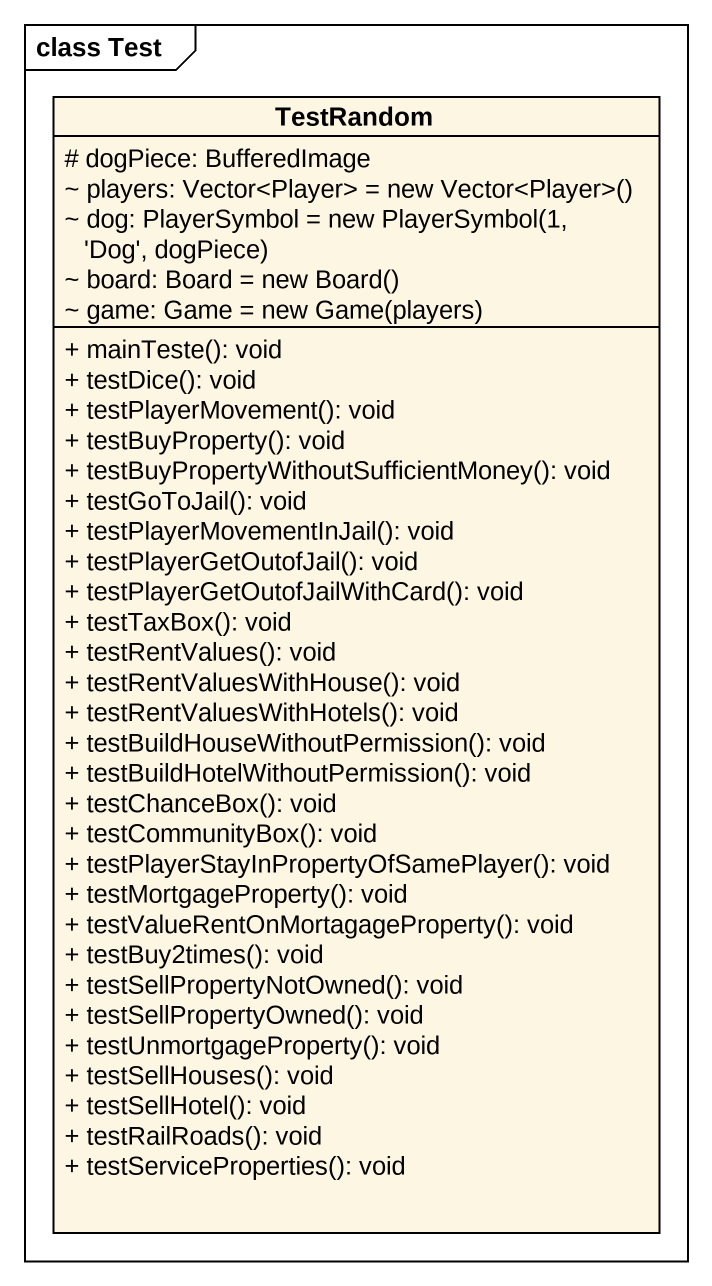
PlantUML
@startuml
mainframe class Test
hide circle
hide empty members
skinparam classAttributeIconSize 0
class TestRandom {
  # dogPiece: BufferedImage
  {field} ~ players: Vector<Player> = new Vector<Player>()
  {field} ~ dog: PlayerSymbol = new PlayerSymbol(1, 'Dog', dogPiece)
  {field} ~ board: Board = new Board()
  {field} ~ game: Game = new Game(players)
  + mainTeste(): void
  + testDice(): void
  + testPlayerMovement(): void
  + testBuyProperty(): void
  + testBuyPropertyWithoutSufficientMoney(): void
  + testGoToJail(): void
  + testPlayerMovementInJail(): void
  + testPlayerGetOutofJail(): void
  + testPlayerGetOutofJailWithCard(): void
  + testTaxBox(): void
  + testRentValues(): void
  + testRentValuesWithHouse(): void
  + testRentValuesWithHotels(): void
  + testBuildHouseWithoutPermission(): void
  + testBuildHotelWithoutPermission(): void
  + testChanceBox(): void
  + testCommunityBox(): void
  + testPlayerStayInPropertyOfSamePlayer(): void
  + testMortgageProperty(): void
  + testValueRentOnMortagageProperty(): void
  + testBuy2times(): void
  + testSellPropertyNotOwned(): void
  + testSellPropertyOwned(): void
  + testUnmortgageProperty(): void
  + testSellHouses(): void
  + testSellHotel(): void
  + testRailRoads(): void
  + testServiceProperties(): void
}
@enduml
